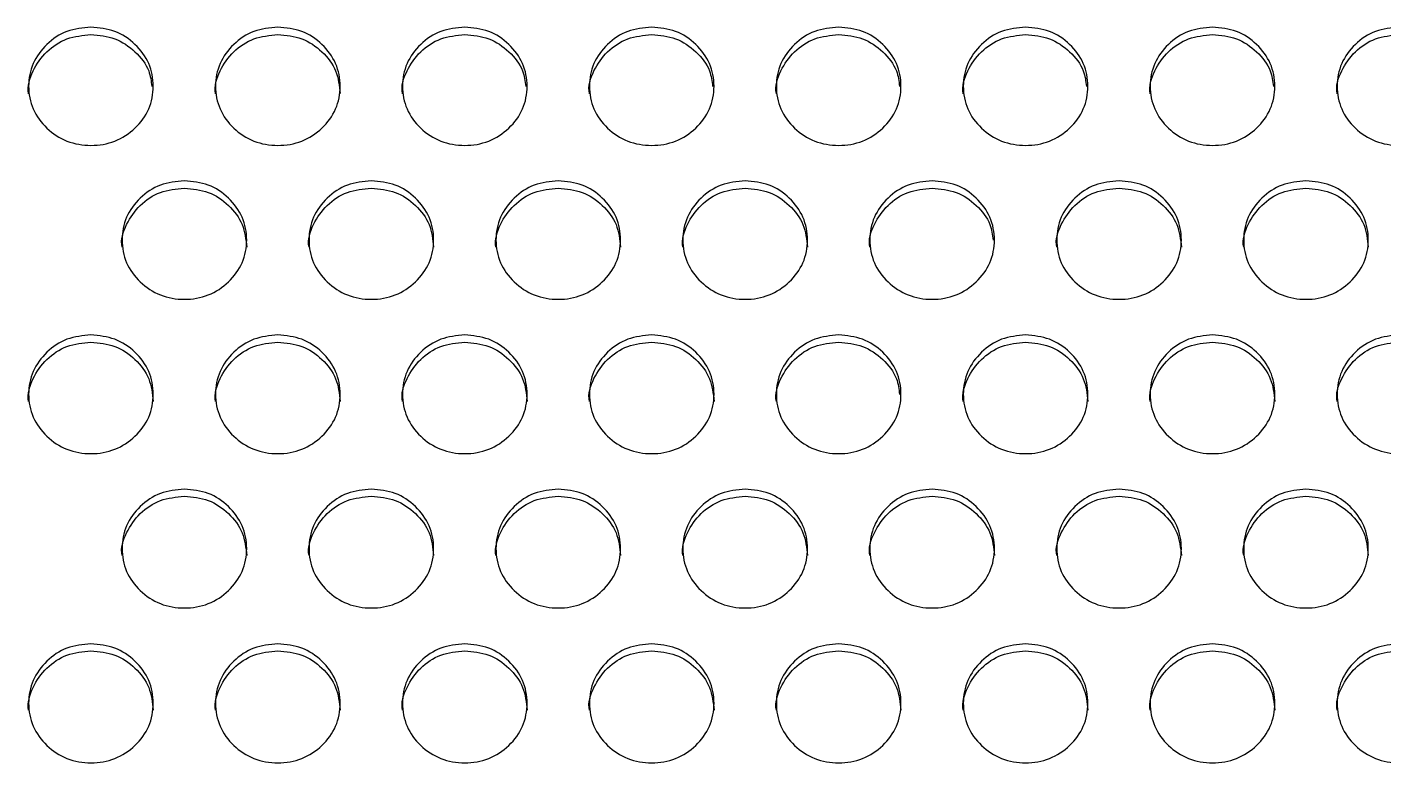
# Model space of a CAD drawing. Header units: millimetres. Extents: x 0.6 to 29.2, y 0.5 to 20.5.
# Drawn here: x 15.987 to 16.568, y 11.473 to 11.788 of the extents above; entities that cross this region are included whole.
import ezdxf

# ---------------------------------------------------------------- set-up
doc = ezdxf.new("R2010")
doc.units = ezdxf.units.MM

msp = doc.modelspace()

# ---------------------------------------------------------------- linework, layer by layer
for points, knots in [([(16.01468, 11.78833), (16.01819, 11.78799), (16.02521, 11.78732), (16.03397, 11.7813), (16.04011, 11.77304), (16.04197, 11.76303), (16.04011, 11.75304), (16.03398, 11.74472), (16.02522, 11.73889), (16.01468, 11.73713), (16.00415, 11.7389), (15.99538, 11.74472), (15.98926, 11.75304), (15.9874, 11.76303), (15.98926, 11.77303), (15.99539, 11.78129), (16.00415, 11.7873), (16.01117, 11.78799), (16.01468, 11.78833)], [0, 0, 0, 0, 0.062437, 0.124973, 0.18753, 0.249981, 0.312541, 0.374985, 0.437549, 0.499993, 0.562545, 0.624998, 0.687554, 0.750005, 0.812563, 0.87501, 0.937472, 1, 1, 1, 1]), ([(16.09468, 11.78833), (16.09819, 11.78799), (16.10521, 11.78732), (16.11397, 11.7813), (16.12011, 11.77304), (16.12197, 11.76303), (16.12011, 11.75304), (16.11398, 11.74472), (16.10522, 11.73889), (16.09468, 11.73713), (16.08415, 11.7389), (16.07538, 11.74472), (16.06926, 11.75304), (16.0674, 11.76303), (16.06926, 11.77303), (16.07538, 11.78129), (16.08415, 11.7873), (16.09117, 11.78799), (16.09468, 11.78833)], [0, 0, 0, 0, 0.062436, 0.124972, 0.187529, 0.24998, 0.31254, 0.374984, 0.437548, 0.499992, 0.562544, 0.624997, 0.687553, 0.750004, 0.812563, 0.875009, 0.937472, 1, 1, 1, 1]), ([(16.17468, 11.78833), (16.17819, 11.78799), (16.18521, 11.78732), (16.19397, 11.7813), (16.20011, 11.77304), (16.20197, 11.76303), (16.20011, 11.75304), (16.19398, 11.74472), (16.18522, 11.73889), (16.17468, 11.73713), (16.16415, 11.7389), (16.15538, 11.74472), (16.14926, 11.75304), (16.1474, 11.76303), (16.14926, 11.77303), (16.15538, 11.78129), (16.16415, 11.7873), (16.17117, 11.78799), (16.17468, 11.78833)], [0, 0, 0, 0, 0.062437, 0.124972, 0.18753, 0.24998, 0.312541, 0.374984, 0.437548, 0.499993, 0.562545, 0.624997, 0.687553, 0.750005, 0.812563, 0.875009, 0.937472, 1, 1, 1, 1]), ([(16.25468, 11.78833), (16.25819, 11.78799), (16.26521, 11.78732), (16.27397, 11.7813), (16.28011, 11.77304), (16.28197, 11.76303), (16.28011, 11.75304), (16.27398, 11.74472), (16.26522, 11.73889), (16.25468, 11.73713), (16.24415, 11.7389), (16.23538, 11.74472), (16.22926, 11.75304), (16.2274, 11.76303), (16.22926, 11.77303), (16.23539, 11.78129), (16.24415, 11.7873), (16.25117, 11.78799), (16.25468, 11.78833)], [0, 0, 0, 0, 0.062437, 0.124973, 0.18753, 0.24998, 0.312541, 0.374984, 0.437549, 0.499993, 0.562545, 0.624998, 0.687553, 0.750005, 0.812563, 0.87501, 0.937472, 1, 1, 1, 1]), ([(16.33468, 11.78833), (16.33819, 11.78799), (16.34521, 11.78732), (16.35397, 11.7813), (16.36011, 11.77304), (16.36197, 11.76303), (16.36011, 11.75304), (16.35398, 11.74472), (16.34522, 11.73889), (16.33468, 11.73713), (16.32415, 11.7389), (16.31538, 11.74472), (16.30926, 11.75304), (16.3074, 11.76303), (16.30926, 11.77303), (16.31539, 11.78129), (16.32415, 11.7873), (16.33117, 11.78799), (16.33468, 11.78833)], [0, 0, 0, 0, 0.062437, 0.124973, 0.18753, 0.249981, 0.312541, 0.374985, 0.437549, 0.499993, 0.562545, 0.624998, 0.687554, 0.750005, 0.812563, 0.87501, 0.937472, 1, 1, 1, 1]), ([(16.41468, 11.78833), (16.41819, 11.78799), (16.42521, 11.78732), (16.43397, 11.7813), (16.44011, 11.77304), (16.44197, 11.76303), (16.44011, 11.75304), (16.43398, 11.74472), (16.42522, 11.73889), (16.41468, 11.73713), (16.40415, 11.7389), (16.39538, 11.74472), (16.38926, 11.75304), (16.3874, 11.76303), (16.38926, 11.77303), (16.39538, 11.78129), (16.40415, 11.7873), (16.41117, 11.78799), (16.41468, 11.78833)], [0, 0, 0, 0, 0.0624366, 0.1249725, 0.1875296, 0.2499802, 0.3125405, 0.3749846, 0.4375486, 0.4999928, 0.5625444, 0.6249974, 0.6875531, 0.7500048, 0.8125629, 0.8750097, 0.9374719, 1, 1, 1, 1]), ([(16.49468, 11.78833), (16.49819, 11.78799), (16.50521, 11.78732), (16.51397, 11.7813), (16.52011, 11.77304), (16.52197, 11.76303), (16.52011, 11.75304), (16.51398, 11.74472), (16.50522, 11.73889), (16.49468, 11.73713), (16.48415, 11.7389), (16.47538, 11.74472), (16.46926, 11.75304), (16.4674, 11.76303), (16.46926, 11.77303), (16.47538, 11.78129), (16.48415, 11.7873), (16.49117, 11.78799), (16.49468, 11.78833)], [0, 0, 0, 0, 0.062437, 0.124973, 0.18753, 0.24998, 0.312541, 0.374984, 0.437549, 0.499992, 0.562545, 0.624998, 0.687553, 0.750005, 0.812563, 0.87501, 0.937472, 1, 1, 1, 1]), ([(16.57468, 11.78833), (16.57819, 11.78799), (16.58521, 11.78732), (16.59397, 11.7813), (16.60011, 11.77304), (16.60197, 11.76303), (16.60011, 11.75304), (16.59398, 11.74472), (16.58522, 11.73889), (16.57468, 11.73713), (16.56415, 11.7389), (16.55538, 11.74472), (16.54926, 11.75304), (16.5474, 11.76303), (16.54926, 11.77303), (16.55539, 11.78129), (16.56415, 11.7873), (16.57117, 11.78799), (16.57468, 11.78833)], [0, 0, 0, 0, 0.062437, 0.124972, 0.18753, 0.24998, 0.31254, 0.374984, 0.437548, 0.499993, 0.562545, 0.624997, 0.687553, 0.750005, 0.812563, 0.87501, 0.937471, 1, 1, 1, 1]), ([(15.98802, 11.75985), (15.98802, 11.75985), (15.98738, 11.7631), (15.98955, 11.76991), (15.99531, 11.77811), (16.00417, 11.78412), (16.01118, 11.7848), (16.01468, 11.78515)], [0, 0, 0, 0, 0.0004444, 0.2504858, 0.5001315, 0.7499071, 1, 1, 1, 1]), ([(16.01468, 11.78515), (16.0182, 11.78481), (16.02524, 11.78414), (16.03388, 11.7781), (16.03976, 11.77078), (16.04046, 11.76519), (16.04074, 11.76292)], [0, 0, 0, 0, 0.271146, 0.542663, 0.814201, 1, 1, 1, 1]), ([(16.06802, 11.75985), (16.06802, 11.75985), (16.06735, 11.76309), (16.06957, 11.76991), (16.0753, 11.77811), (16.08417, 11.78412), (16.09118, 11.7848), (16.09468, 11.78515)], [0, 0, 0, 0, 0.0004453, 0.2504868, 0.5001291, 0.7499079, 1, 1, 1, 1]), ([(16.09468, 11.78515), (16.09819, 11.78481), (16.10522, 11.78414), (16.11393, 11.77812), (16.12027, 11.76987), (16.12099, 11.76321), (16.12135, 11.75989)], [0, 0, 0, 0, 0.249956, 0.500259, 0.750582, 1, 1, 1, 1]), ([(16.14802, 11.75985), (16.14802, 11.75985), (16.14735, 11.76309), (16.14957, 11.76991), (16.1553, 11.77811), (16.16417, 11.78412), (16.17118, 11.7848), (16.17468, 11.78515)], [0, 0, 0, 0, 0.0004453, 0.2504868, 0.5001291, 0.7499079, 1, 1, 1, 1]), ([(16.17468, 11.78515), (16.1782, 11.78481), (16.18524, 11.78414), (16.19388, 11.7781), (16.19976, 11.77078), (16.20046, 11.76519), (16.20074, 11.76292)], [0, 0, 0, 0, 0.271146, 0.542659, 0.814201, 1, 1, 1, 1]), ([(16.22802, 11.75985), (16.22802, 11.75985), (16.22735, 11.76309), (16.22957, 11.76991), (16.2353, 11.77811), (16.24417, 11.78412), (16.25118, 11.7848), (16.25468, 11.78515)], [0, 0, 0, 0, 0.000445, 0.250487, 0.500132, 0.749908, 1, 1, 1, 1]), ([(16.25468, 11.78515), (16.2582, 11.78481), (16.26524, 11.78414), (16.27388, 11.7781), (16.27976, 11.77078), (16.28046, 11.76519), (16.28074, 11.76292)], [0, 0, 0, 0, 0.271146, 0.542663, 0.8142, 1, 1, 1, 1]), ([(16.30802, 11.75985), (16.30802, 11.75985), (16.30736, 11.7631), (16.30956, 11.76991), (16.31531, 11.77811), (16.32417, 11.78412), (16.33118, 11.7848), (16.33468, 11.78515)], [0, 0, 0, 0, 0.000445, 0.250486, 0.500132, 0.749907, 1, 1, 1, 1]), ([(16.33468, 11.78515), (16.3382, 11.78481), (16.34524, 11.78414), (16.35388, 11.7781), (16.35976, 11.77078), (16.36046, 11.76519), (16.36074, 11.76292)], [0, 0, 0, 0, 0.2711458, 0.542661, 0.8142007, 1, 1, 1, 1]), ([(16.38802, 11.75985), (16.38802, 11.75985), (16.38735, 11.76309), (16.38957, 11.76991), (16.3953, 11.77811), (16.40417, 11.78412), (16.41118, 11.7848), (16.41468, 11.78515)], [0, 0, 0, 0, 0.0004453, 0.250487, 0.5001308, 0.7499077, 1, 1, 1, 1]), ([(16.41468, 11.78515), (16.4182, 11.78481), (16.42524, 11.78414), (16.43388, 11.7781), (16.43976, 11.77078), (16.44046, 11.76519), (16.44074, 11.76292)], [0, 0, 0, 0, 0.271144, 0.542661, 0.8142, 1, 1, 1, 1]), ([(16.46802, 11.75985), (16.46802, 11.75985), (16.46736, 11.7631), (16.46956, 11.76991), (16.47531, 11.77811), (16.48417, 11.78412), (16.49118, 11.7848), (16.49468, 11.78515)], [0, 0, 0, 0, 0.000445, 0.250486, 0.50013, 0.749908, 1, 1, 1, 1]), ([(16.49468, 11.78515), (16.4982, 11.78481), (16.50524, 11.78414), (16.51388, 11.7781), (16.51976, 11.77078), (16.52046, 11.76519), (16.52074, 11.76292)], [0, 0, 0, 0, 0.271146, 0.542662, 0.8142, 1, 1, 1, 1]), ([(16.54802, 11.75985), (16.54802, 11.75985), (16.54736, 11.7631), (16.54956, 11.76991), (16.55531, 11.77811), (16.56417, 11.78412), (16.57118, 11.7848), (16.57468, 11.78515)], [0, 0, 0, 0, 0.000445, 0.250487, 0.50013, 0.749905, 1, 1, 1, 1]), ([(16.02802, 11.69409), (16.02802, 11.6941), (16.02735, 11.69734), (16.02957, 11.70417), (16.0353, 11.71238), (16.04417, 11.71841), (16.05118, 11.71909), (16.05468, 11.71943)], [0, 0, 0, 0, 0.000445, 0.250486, 0.500133, 0.749907, 1, 1, 1, 1]), ([(16.05468, 11.72257), (16.05819, 11.72223), (16.06521, 11.72155), (16.07397, 11.71552), (16.08011, 11.70725), (16.08197, 11.69722), (16.08011, 11.68722), (16.07398, 11.67888), (16.06522, 11.67305), (16.05468, 11.67127), (16.04415, 11.67305), (16.03538, 11.67888), (16.02926, 11.68721), (16.0274, 11.69722), (16.02926, 11.70724), (16.03539, 11.71552), (16.04415, 11.72153), (16.05117, 11.72222), (16.05468, 11.72257)], [0, 0, 0, 0, 0.062437, 0.124973, 0.187531, 0.24998, 0.31254, 0.374985, 0.437549, 0.499993, 0.562544, 0.624997, 0.687552, 0.750004, 0.812563, 0.87501, 0.937472, 1, 1, 1, 1]), ([(16.05468, 11.71943), (16.05819, 11.7191), (16.06522, 11.71842), (16.07393, 11.71239), (16.08027, 11.70413), (16.08099, 11.69746), (16.08135, 11.69413)], [0, 0, 0, 0, 0.2499602, 0.5002616, 0.7505813, 1, 1, 1, 1]), ([(16.10802, 11.69409), (16.10802, 11.6941), (16.10738, 11.69734), (16.10955, 11.70417), (16.11531, 11.71238), (16.12417, 11.7184), (16.13118, 11.71909), (16.13468, 11.71943)], [0, 0, 0, 0, 0.000444, 0.250485, 0.500132, 0.749906, 1, 1, 1, 1]), ([(16.13468, 11.72257), (16.13819, 11.72223), (16.14521, 11.72155), (16.15397, 11.71552), (16.16011, 11.70725), (16.16197, 11.69722), (16.16011, 11.68722), (16.15398, 11.67888), (16.14522, 11.67305), (16.13468, 11.67127), (16.12415, 11.67305), (16.11538, 11.67888), (16.10926, 11.68721), (16.1074, 11.69722), (16.10926, 11.70724), (16.11539, 11.71552), (16.12415, 11.72153), (16.13117, 11.72222), (16.13468, 11.72257)], [0, 0, 0, 0, 0.062437, 0.124973, 0.187531, 0.24998, 0.31254, 0.374985, 0.437549, 0.499992, 0.562544, 0.624997, 0.687553, 0.750004, 0.812563, 0.87501, 0.937472, 1, 1, 1, 1]), ([(16.13468, 11.71943), (16.13819, 11.7191), (16.14522, 11.71842), (16.15393, 11.71239), (16.16027, 11.70413), (16.16099, 11.69746), (16.16135, 11.69413)], [0, 0, 0, 0, 0.2499602, 0.5002616, 0.7505813, 1, 1, 1, 1]), ([(16.18802, 11.69409), (16.18802, 11.6941), (16.18738, 11.69734), (16.18955, 11.70417), (16.19531, 11.71238), (16.20417, 11.7184), (16.21118, 11.71909), (16.21468, 11.71943)], [0, 0, 0, 0, 0.000444, 0.250485, 0.500132, 0.749906, 1, 1, 1, 1]), ([(16.21468, 11.72257), (16.21819, 11.72223), (16.22521, 11.72155), (16.23397, 11.71552), (16.24011, 11.70725), (16.24197, 11.69722), (16.24011, 11.68722), (16.23398, 11.67888), (16.22522, 11.67305), (16.21468, 11.67127), (16.20415, 11.67305), (16.19538, 11.67888), (16.18926, 11.68721), (16.1874, 11.69722), (16.18926, 11.70724), (16.19538, 11.71552), (16.20415, 11.72153), (16.21117, 11.72222), (16.21468, 11.72257)], [0, 0, 0, 0, 0.062437, 0.124973, 0.187531, 0.24998, 0.31254, 0.374985, 0.437548, 0.499992, 0.562545, 0.624998, 0.687553, 0.750005, 0.812563, 0.87501, 0.937472, 1, 1, 1, 1]), ([(16.21468, 11.71943), (16.21819, 11.7191), (16.22522, 11.71842), (16.23393, 11.71239), (16.24027, 11.70413), (16.24099, 11.69746), (16.24135, 11.69413)], [0, 0, 0, 0, 0.2499602, 0.5002616, 0.7505813, 1, 1, 1, 1]), ([(16.26802, 11.69409), (16.26802, 11.6941), (16.26738, 11.69734), (16.26955, 11.70417), (16.27531, 11.71238), (16.28417, 11.7184), (16.29118, 11.71909), (16.29468, 11.71943)], [0, 0, 0, 0, 0.000444, 0.250486, 0.50013, 0.749906, 1, 1, 1, 1]), ([(16.29468, 11.72257), (16.29819, 11.72223), (16.30521, 11.72155), (16.31397, 11.71552), (16.32011, 11.70725), (16.32197, 11.69722), (16.32011, 11.68722), (16.31398, 11.67888), (16.30522, 11.67305), (16.29468, 11.67127), (16.28415, 11.67305), (16.27538, 11.67888), (16.26926, 11.68721), (16.2674, 11.69722), (16.26926, 11.70724), (16.27538, 11.71552), (16.28415, 11.72153), (16.29117, 11.72222), (16.29468, 11.72257)], [0, 0, 0, 0, 0.062437, 0.124972, 0.187531, 0.24998, 0.31254, 0.374985, 0.437549, 0.499992, 0.562545, 0.624997, 0.687553, 0.750004, 0.812563, 0.87501, 0.937472, 1, 1, 1, 1]), ([(16.29468, 11.71943), (16.29819, 11.7191), (16.30522, 11.71842), (16.31393, 11.71239), (16.32027, 11.70413), (16.32099, 11.69746), (16.32135, 11.69413)], [0, 0, 0, 0, 0.24996, 0.50026, 0.750581, 1, 1, 1, 1]), ([(16.34802, 11.69409), (16.34802, 11.6941), (16.34736, 11.69734), (16.34956, 11.70417), (16.35531, 11.71238), (16.36417, 11.7184), (16.37118, 11.71909), (16.37468, 11.71943)], [0, 0, 0, 0, 0.000445, 0.250486, 0.500131, 0.749907, 1, 1, 1, 1]), ([(16.37468, 11.72257), (16.37819, 11.72223), (16.38521, 11.72155), (16.39397, 11.71552), (16.40011, 11.70725), (16.40197, 11.69722), (16.40011, 11.68722), (16.39398, 11.67888), (16.38522, 11.67305), (16.37468, 11.67127), (16.36415, 11.67305), (16.35538, 11.67888), (16.34926, 11.68721), (16.3474, 11.69722), (16.34926, 11.70724), (16.35538, 11.71552), (16.36415, 11.72153), (16.37117, 11.72222), (16.37468, 11.72257)], [0, 0, 0, 0, 0.0624368, 0.1249723, 0.1875302, 0.2499796, 0.3125395, 0.3749848, 0.4375482, 0.4999924, 0.5625445, 0.6249965, 0.6875522, 0.7500041, 0.812563, 0.8750098, 0.9374718, 1, 1, 1, 1]), ([(16.37468, 11.71943), (16.3782, 11.7191), (16.38524, 11.71843), (16.39388, 11.71238), (16.39977, 11.70503), (16.40046, 11.69941), (16.40075, 11.69712)], [0, 0, 0, 0, 0.270749, 0.541871, 0.813012, 1, 1, 1, 1]), ([(16.42802, 11.69409), (16.42802, 11.6941), (16.42736, 11.69734), (16.42956, 11.70417), (16.43531, 11.71238), (16.44417, 11.7184), (16.45118, 11.71909), (16.45468, 11.71943)], [0, 0, 0, 0, 0.000445, 0.250485, 0.500131, 0.749907, 1, 1, 1, 1]), ([(16.45468, 11.72257), (16.45819, 11.72223), (16.46521, 11.72155), (16.47397, 11.71552), (16.48011, 11.70725), (16.48197, 11.69722), (16.48011, 11.68722), (16.47398, 11.67888), (16.46522, 11.67305), (16.45468, 11.67127), (16.44415, 11.67305), (16.43538, 11.67888), (16.42926, 11.68721), (16.4274, 11.69722), (16.42926, 11.70724), (16.43538, 11.71552), (16.44415, 11.72153), (16.45117, 11.72222), (16.45468, 11.72257)], [0, 0, 0, 0, 0.062437, 0.124972, 0.18753, 0.24998, 0.31254, 0.374985, 0.437548, 0.499992, 0.562544, 0.624997, 0.687552, 0.750004, 0.812563, 0.87501, 0.937472, 1, 1, 1, 1]), ([(16.45468, 11.71943), (16.45819, 11.7191), (16.46522, 11.71842), (16.47393, 11.71239), (16.48027, 11.70413), (16.48099, 11.69746), (16.48135, 11.69413)], [0, 0, 0, 0, 0.249958, 0.50026, 0.750581, 1, 1, 1, 1]), ([(16.50802, 11.69409), (16.50802, 11.6941), (16.50736, 11.69734), (16.50956, 11.70417), (16.51531, 11.71238), (16.52417, 11.7184), (16.53118, 11.71909), (16.53468, 11.71943)], [0, 0, 0, 0, 0.000445, 0.250485, 0.500132, 0.749906, 1, 1, 1, 1]), ([(16.53468, 11.72257), (16.53819, 11.72223), (16.54521, 11.72155), (16.55397, 11.71552), (16.56011, 11.70725), (16.56197, 11.69722), (16.56011, 11.68722), (16.55398, 11.67888), (16.54522, 11.67305), (16.53468, 11.67127), (16.52415, 11.67305), (16.51538, 11.67888), (16.50926, 11.68721), (16.5074, 11.69722), (16.50926, 11.70724), (16.51539, 11.71552), (16.52415, 11.72153), (16.53117, 11.72222), (16.53468, 11.72257)], [0, 0, 0, 0, 0.062437, 0.124972, 0.187531, 0.24998, 0.31254, 0.374985, 0.437549, 0.499992, 0.562544, 0.624997, 0.687553, 0.750004, 0.812563, 0.87501, 0.937472, 1, 1, 1, 1]), ([(16.53468, 11.71943), (16.53819, 11.7191), (16.54522, 11.71842), (16.55393, 11.71239), (16.56027, 11.70413), (16.56099, 11.69746), (16.56135, 11.69413)], [0, 0, 0, 0, 0.24996, 0.50026, 0.750581, 1, 1, 1, 1]), ([(15.98802, 11.62812), (15.98802, 11.62813), (15.98739, 11.63139), (15.98955, 11.63821), (15.99531, 11.64644), (16.00417, 11.65248), (16.01118, 11.65316), (16.01468, 11.65351)], [0, 0, 0, 0, 0.0004474, 0.2504871, 0.5001335, 0.7499078, 1, 1, 1, 1]), ([(16.01468, 11.65659), (16.01819, 11.65625), (16.02521, 11.65558), (16.03397, 11.64953), (16.04011, 11.64125), (16.04197, 11.6312), (16.04011, 11.62118), (16.03398, 11.61283), (16.02522, 11.60699), (16.01468, 11.60521), (16.00415, 11.60699), (15.99538, 11.61283), (15.98926, 11.62118), (15.9874, 11.63121), (15.98926, 11.64124), (15.99539, 11.64953), (16.00415, 11.65556), (16.01117, 11.65625), (16.01468, 11.65659)], [0, 0, 0, 0, 0.062437, 0.124973, 0.187531, 0.249981, 0.31254, 0.374985, 0.437549, 0.499993, 0.562545, 0.624997, 0.687553, 0.750005, 0.812563, 0.87501, 0.937472, 1, 1, 1, 1]), ([(16.01468, 11.65351), (16.01819, 11.65317), (16.02522, 11.6525), (16.03393, 11.64646), (16.04027, 11.63818), (16.04099, 11.6315), (16.04135, 11.62816)], [0, 0, 0, 0, 0.2499601, 0.5002627, 0.750584, 1, 1, 1, 1]), ([(16.06802, 11.62812), (16.06802, 11.62813), (16.06735, 11.63138), (16.06957, 11.63822), (16.0753, 11.64644), (16.08417, 11.65248), (16.09118, 11.65316), (16.09468, 11.65351)], [0, 0, 0, 0, 0.0004483, 0.2504881, 0.5001311, 0.7499086, 1, 1, 1, 1]), ([(16.09468, 11.65659), (16.09819, 11.65625), (16.10521, 11.65558), (16.11397, 11.64953), (16.12011, 11.64125), (16.12197, 11.6312), (16.12011, 11.62118), (16.11398, 11.61283), (16.10522, 11.60699), (16.09468, 11.60521), (16.08415, 11.60699), (16.07538, 11.61283), (16.06926, 11.62118), (16.0674, 11.63121), (16.06926, 11.64124), (16.07538, 11.64953), (16.08415, 11.65556), (16.09117, 11.65625), (16.09468, 11.65659)], [0, 0, 0, 0, 0.062436, 0.1249719, 0.1875298, 0.2499805, 0.3125394, 0.3749843, 0.4375477, 0.4999918, 0.5625438, 0.6249964, 0.6875518, 0.7500039, 0.8125628, 0.8750092, 0.9374719, 1, 1, 1, 1]), ([(16.09468, 11.65351), (16.09819, 11.65317), (16.10522, 11.6525), (16.11393, 11.64646), (16.12027, 11.63818), (16.12099, 11.6315), (16.12135, 11.62816)], [0, 0, 0, 0, 0.249957, 0.50026, 0.750583, 1, 1, 1, 1]), ([(16.14802, 11.62812), (16.14802, 11.62813), (16.14735, 11.63138), (16.14957, 11.63822), (16.1553, 11.64644), (16.16417, 11.65248), (16.17118, 11.65316), (16.17468, 11.65351)], [0, 0, 0, 0, 0.0004483, 0.2504881, 0.5001311, 0.7499086, 1, 1, 1, 1]), ([(16.17468, 11.65659), (16.17819, 11.65625), (16.18521, 11.65558), (16.19397, 11.64953), (16.20011, 11.64125), (16.20197, 11.6312), (16.20011, 11.62118), (16.19398, 11.61283), (16.18522, 11.60699), (16.17468, 11.60521), (16.16415, 11.60699), (16.15538, 11.61283), (16.14926, 11.62118), (16.1474, 11.63121), (16.14926, 11.64124), (16.15538, 11.64953), (16.16415, 11.65556), (16.17117, 11.65625), (16.17468, 11.65659)], [0, 0, 0, 0, 0.0624371, 0.124972, 0.1875304, 0.2499808, 0.3125397, 0.3749839, 0.4375482, 0.4999923, 0.5625442, 0.6249967, 0.6875521, 0.7500041, 0.8125629, 0.8750093, 0.937472, 1, 1, 1, 1]), ([(16.17468, 11.65351), (16.17819, 11.65317), (16.18522, 11.6525), (16.19393, 11.64646), (16.20027, 11.63818), (16.20099, 11.6315), (16.20135, 11.62816)], [0, 0, 0, 0, 0.249961, 0.50026, 0.750584, 1, 1, 1, 1]), ([(16.22802, 11.62812), (16.22802, 11.62813), (16.22735, 11.63138), (16.22957, 11.63822), (16.2353, 11.64644), (16.24417, 11.65248), (16.25118, 11.65316), (16.25468, 11.65351)], [0, 0, 0, 0, 0.000448, 0.250488, 0.500134, 0.749908, 1, 1, 1, 1]), ([(16.25468, 11.65659), (16.25819, 11.65625), (16.26521, 11.65558), (16.27397, 11.64953), (16.28011, 11.64125), (16.28197, 11.6312), (16.28011, 11.62118), (16.27398, 11.61283), (16.26522, 11.60699), (16.25468, 11.60521), (16.24415, 11.60699), (16.23538, 11.61283), (16.22926, 11.62118), (16.2274, 11.63121), (16.22926, 11.64124), (16.23539, 11.64953), (16.24415, 11.65556), (16.25117, 11.65625), (16.25468, 11.65659)], [0, 0, 0, 0, 0.062437, 0.124973, 0.18753, 0.249981, 0.31254, 0.374984, 0.437549, 0.499993, 0.562545, 0.624997, 0.687552, 0.750004, 0.812563, 0.87501, 0.937472, 1, 1, 1, 1]), ([(16.25468, 11.65351), (16.25819, 11.65317), (16.26522, 11.6525), (16.27393, 11.64646), (16.28027, 11.63818), (16.28099, 11.6315), (16.28135, 11.62816)], [0, 0, 0, 0, 0.24996, 0.500263, 0.750584, 1, 1, 1, 1]), ([(16.30802, 11.62812), (16.30802, 11.62813), (16.30737, 11.63139), (16.30956, 11.63821), (16.31531, 11.64644), (16.32417, 11.65248), (16.33118, 11.65316), (16.33468, 11.65351)], [0, 0, 0, 0, 0.000448, 0.250488, 0.500134, 0.749908, 1, 1, 1, 1]), ([(16.33468, 11.65659), (16.33819, 11.65625), (16.34521, 11.65558), (16.35397, 11.64953), (16.36011, 11.64125), (16.36197, 11.6312), (16.36011, 11.62118), (16.35398, 11.61283), (16.34522, 11.60699), (16.33468, 11.60521), (16.32415, 11.60699), (16.31538, 11.61283), (16.30926, 11.62118), (16.3074, 11.63121), (16.30926, 11.64124), (16.31539, 11.64953), (16.32415, 11.65556), (16.33117, 11.65625), (16.33468, 11.65659)], [0, 0, 0, 0, 0.062437, 0.124972, 0.187531, 0.249981, 0.31254, 0.374985, 0.437549, 0.499993, 0.562545, 0.624997, 0.687553, 0.750005, 0.812563, 0.87501, 0.937472, 1, 1, 1, 1]), ([(16.33468, 11.65351), (16.3382, 11.65317), (16.34523, 11.6525), (16.35388, 11.64644), (16.35978, 11.63906), (16.36047, 11.63342), (16.36076, 11.6311)], [0, 0, 0, 0, 0.270358, 0.541084, 0.811835, 1, 1, 1, 1]), ([(16.38802, 11.62812), (16.38802, 11.62813), (16.38735, 11.63138), (16.38957, 11.63822), (16.3953, 11.64644), (16.40417, 11.65248), (16.41118, 11.65316), (16.41468, 11.65351)], [0, 0, 0, 0, 0.000448, 0.250488, 0.500133, 0.749908, 1, 1, 1, 1]), ([(16.41468, 11.65659), (16.41819, 11.65625), (16.42521, 11.65558), (16.43397, 11.64953), (16.44011, 11.64125), (16.44197, 11.6312), (16.44011, 11.62118), (16.43398, 11.61283), (16.42522, 11.60699), (16.41468, 11.60521), (16.40415, 11.60699), (16.39538, 11.61283), (16.38926, 11.62118), (16.3874, 11.63121), (16.38926, 11.64124), (16.39538, 11.64953), (16.40415, 11.65556), (16.41117, 11.65625), (16.41468, 11.65659)], [0, 0, 0, 0, 0.062437, 0.124972, 0.18753, 0.249981, 0.31254, 0.374984, 0.437548, 0.499992, 0.562544, 0.624997, 0.687552, 0.750004, 0.812563, 0.87501, 0.937472, 1, 1, 1, 1]), ([(16.41468, 11.65351), (16.41819, 11.65317), (16.42522, 11.6525), (16.43393, 11.64646), (16.44027, 11.63818), (16.44099, 11.6315), (16.44135, 11.62816)], [0, 0, 0, 0, 0.249958, 0.500262, 0.750583, 1, 1, 1, 1]), ([(16.46802, 11.62812), (16.46802, 11.62813), (16.46737, 11.63139), (16.46956, 11.63821), (16.47531, 11.64644), (16.48417, 11.65248), (16.49118, 11.65316), (16.49468, 11.65351)], [0, 0, 0, 0, 0.000448, 0.250488, 0.500132, 0.749908, 1, 1, 1, 1]), ([(16.49468, 11.65659), (16.49819, 11.65625), (16.50521, 11.65558), (16.51397, 11.64953), (16.52011, 11.64125), (16.52197, 11.6312), (16.52011, 11.62118), (16.51398, 11.61283), (16.50522, 11.60699), (16.49468, 11.60521), (16.48415, 11.60699), (16.47538, 11.61283), (16.46926, 11.62118), (16.4674, 11.63121), (16.46926, 11.64124), (16.47538, 11.64953), (16.48415, 11.65556), (16.49117, 11.65625), (16.49468, 11.65659)], [0, 0, 0, 0, 0.062437, 0.124973, 0.18753, 0.249981, 0.31254, 0.374984, 0.437549, 0.499992, 0.562544, 0.624997, 0.687552, 0.750004, 0.812563, 0.87501, 0.937472, 1, 1, 1, 1]), ([(16.49468, 11.65351), (16.49819, 11.65317), (16.50522, 11.6525), (16.51393, 11.64646), (16.52027, 11.63818), (16.52099, 11.6315), (16.52135, 11.62816)], [0, 0, 0, 0, 0.2499606, 0.5002617, 0.7505836, 1, 1, 1, 1]), ([(16.54802, 11.62812), (16.54802, 11.62813), (16.54737, 11.63139), (16.54956, 11.63821), (16.55531, 11.64644), (16.56417, 11.65248), (16.57118, 11.65316), (16.57468, 11.65351)], [0, 0, 0, 0, 0.0004479, 0.2504879, 0.5001324, 0.7499061, 1, 1, 1, 1]), ([(16.57468, 11.65659), (16.57819, 11.65625), (16.58521, 11.65558), (16.59397, 11.64953), (16.60011, 11.64125), (16.60197, 11.6312), (16.60011, 11.62118), (16.59398, 11.61283), (16.58522, 11.60699), (16.57468, 11.60521), (16.56415, 11.60699), (16.55538, 11.61283), (16.54926, 11.62118), (16.5474, 11.63121), (16.54926, 11.64124), (16.55539, 11.64953), (16.56415, 11.65556), (16.57117, 11.65625), (16.57468, 11.65659)], [0, 0, 0, 0, 0.062437, 0.124972, 0.18753, 0.249981, 0.31254, 0.374984, 0.437548, 0.499992, 0.562544, 0.624997, 0.687552, 0.750004, 0.812563, 0.87501, 0.937471, 1, 1, 1, 1]), ([(16.05468, 11.5906), (16.05819, 11.59027), (16.06521, 11.58959), (16.07397, 11.58353), (16.08011, 11.57523), (16.08197, 11.56517), (16.08011, 11.55514), (16.07398, 11.54677), (16.06522, 11.54092), (16.05468, 11.53914), (16.04415, 11.54092), (16.03538, 11.54677), (16.02926, 11.55513), (16.0274, 11.56518), (16.02926, 11.57523), (16.03539, 11.58353), (16.04415, 11.58957), (16.05117, 11.59026), (16.05468, 11.5906)], [0, 0, 0, 0, 0.062437, 0.124973, 0.187531, 0.249981, 0.31254, 0.374985, 0.437549, 0.499993, 0.562544, 0.624997, 0.687553, 0.750005, 0.812563, 0.87501, 0.937472, 1, 1, 1, 1]), ([(16.13468, 11.5906), (16.13819, 11.59027), (16.14521, 11.58959), (16.15397, 11.58353), (16.16011, 11.57523), (16.16197, 11.56517), (16.16011, 11.55514), (16.15398, 11.54677), (16.14522, 11.54092), (16.13468, 11.53914), (16.12415, 11.54092), (16.11538, 11.54677), (16.10926, 11.55513), (16.1074, 11.56518), (16.10926, 11.57523), (16.11539, 11.58353), (16.12415, 11.58957), (16.13117, 11.59026), (16.13468, 11.5906)], [0, 0, 0, 0, 0.062437, 0.124973, 0.187531, 0.249981, 0.312541, 0.374985, 0.437549, 0.499992, 0.562544, 0.624998, 0.687553, 0.750005, 0.812563, 0.87501, 0.937472, 1, 1, 1, 1]), ([(16.21468, 11.5906), (16.21819, 11.59027), (16.22521, 11.58959), (16.23397, 11.58353), (16.24011, 11.57523), (16.24197, 11.56517), (16.24011, 11.55514), (16.23398, 11.54677), (16.22522, 11.54092), (16.21468, 11.53914), (16.20415, 11.54092), (16.19538, 11.54677), (16.18926, 11.55513), (16.1874, 11.56518), (16.18926, 11.57523), (16.19538, 11.58353), (16.20415, 11.58957), (16.21117, 11.59026), (16.21468, 11.5906)], [0, 0, 0, 0, 0.062437, 0.124973, 0.187531, 0.249981, 0.312541, 0.374985, 0.437548, 0.499993, 0.562545, 0.624998, 0.687553, 0.750005, 0.812563, 0.87501, 0.937472, 1, 1, 1, 1]), ([(16.29468, 11.5906), (16.29819, 11.59027), (16.30521, 11.58959), (16.31397, 11.58353), (16.32011, 11.57523), (16.32197, 11.56517), (16.32011, 11.55514), (16.31398, 11.54677), (16.30522, 11.54092), (16.29468, 11.53914), (16.28415, 11.54092), (16.27538, 11.54677), (16.26926, 11.55513), (16.2674, 11.56518), (16.26926, 11.57523), (16.27538, 11.58353), (16.28415, 11.58957), (16.29117, 11.59026), (16.29468, 11.5906)], [0, 0, 0, 0, 0.0624373, 0.1249726, 0.1875309, 0.2499811, 0.3125406, 0.3749848, 0.4375489, 0.4999925, 0.5625446, 0.6249973, 0.6875531, 0.7500048, 0.8125629, 0.8750096, 0.9374719, 1, 1, 1, 1]), ([(16.37468, 11.5906), (16.37819, 11.59027), (16.38521, 11.58959), (16.39397, 11.58353), (16.40011, 11.57523), (16.40197, 11.56517), (16.40011, 11.55514), (16.39398, 11.54677), (16.38522, 11.54092), (16.37468, 11.53914), (16.36415, 11.54092), (16.35538, 11.54677), (16.34926, 11.55513), (16.3474, 11.56518), (16.34926, 11.57523), (16.35538, 11.58353), (16.36415, 11.58957), (16.37117, 11.59026), (16.37468, 11.5906)], [0, 0, 0, 0, 0.0624367, 0.1249725, 0.1875305, 0.2499807, 0.3125402, 0.3749847, 0.4375482, 0.4999925, 0.5625446, 0.6249968, 0.6875526, 0.7500044, 0.8125626, 0.8750095, 0.9374719, 1, 1, 1, 1]), ([(16.45468, 11.5906), (16.45819, 11.59027), (16.46521, 11.58959), (16.47397, 11.58353), (16.48011, 11.57523), (16.48197, 11.56517), (16.48011, 11.55514), (16.47398, 11.54677), (16.46522, 11.54092), (16.45468, 11.53914), (16.44415, 11.54092), (16.43538, 11.54677), (16.42926, 11.55513), (16.4274, 11.56518), (16.42926, 11.57523), (16.43538, 11.58353), (16.44415, 11.58957), (16.45117, 11.59026), (16.45468, 11.5906)], [0, 0, 0, 0, 0.062437, 0.124973, 0.187531, 0.249981, 0.31254, 0.374985, 0.437548, 0.499992, 0.562544, 0.624997, 0.687553, 0.750004, 0.812562, 0.875009, 0.937472, 1, 1, 1, 1]), ([(16.53468, 11.5906), (16.53819, 11.59027), (16.54521, 11.58959), (16.55397, 11.58353), (16.56011, 11.57523), (16.56197, 11.56517), (16.56011, 11.55514), (16.55398, 11.54677), (16.54522, 11.54092), (16.53468, 11.53914), (16.52415, 11.54092), (16.51538, 11.54677), (16.50926, 11.55513), (16.5074, 11.56518), (16.50926, 11.57523), (16.51539, 11.58353), (16.52415, 11.58957), (16.53117, 11.59026), (16.53468, 11.5906)], [0, 0, 0, 0, 0.0624372, 0.1249726, 0.1875309, 0.2499811, 0.3125406, 0.3749848, 0.4375488, 0.4999925, 0.5625446, 0.6249973, 0.687553, 0.7500048, 0.8125628, 0.8750101, 0.9374719, 1, 1, 1, 1]), ([(16.02802, 11.56214), (16.02802, 11.56215), (16.02735, 11.56541), (16.02957, 11.57225), (16.0353, 11.58049), (16.04417, 11.58654), (16.05118, 11.58723), (16.05468, 11.58757)], [0, 0, 0, 0, 0.000448, 0.25049, 0.500133, 0.749908, 1, 1, 1, 1]), ([(16.05468, 11.58757), (16.05819, 11.58723), (16.06522, 11.58656), (16.07393, 11.58051), (16.08027, 11.57222), (16.08099, 11.56552), (16.08135, 11.56218)], [0, 0, 0, 0, 0.2499605, 0.5002633, 0.7505812, 1, 1, 1, 1]), ([(16.10802, 11.56214), (16.10802, 11.56215), (16.10739, 11.56542), (16.10955, 11.57225), (16.11531, 11.58049), (16.12417, 11.58654), (16.13118, 11.58723), (16.13468, 11.58757)], [0, 0, 0, 0, 0.000447, 0.250489, 0.500132, 0.749908, 1, 1, 1, 1]), ([(16.13468, 11.58757), (16.13819, 11.58723), (16.14522, 11.58656), (16.15393, 11.58051), (16.16027, 11.57222), (16.16099, 11.56552), (16.16135, 11.56218)], [0, 0, 0, 0, 0.2499605, 0.5002633, 0.7505812, 1, 1, 1, 1]), ([(16.18802, 11.56214), (16.18802, 11.56215), (16.18739, 11.56542), (16.18955, 11.57225), (16.19531, 11.58049), (16.20417, 11.58654), (16.21118, 11.58723), (16.21468, 11.58757)], [0, 0, 0, 0, 0.000447, 0.250489, 0.500132, 0.749908, 1, 1, 1, 1]), ([(16.21468, 11.58757), (16.21819, 11.58723), (16.22522, 11.58656), (16.23393, 11.58051), (16.24027, 11.57222), (16.24099, 11.56552), (16.24135, 11.56218)], [0, 0, 0, 0, 0.2499605, 0.5002633, 0.7505812, 1, 1, 1, 1]), ([(16.26802, 11.56214), (16.26802, 11.56215), (16.26739, 11.56542), (16.26955, 11.57225), (16.27531, 11.58049), (16.28417, 11.58654), (16.29118, 11.58723), (16.29468, 11.58757)], [0, 0, 0, 0, 0.000447, 0.25049, 0.500131, 0.749908, 1, 1, 1, 1]), ([(16.29468, 11.58757), (16.29819, 11.58723), (16.30522, 11.58656), (16.31393, 11.58051), (16.32027, 11.57222), (16.32099, 11.56552), (16.32135, 11.56218)], [0, 0, 0, 0, 0.249961, 0.500262, 0.750581, 1, 1, 1, 1]), ([(16.34802, 11.56214), (16.34802, 11.56215), (16.34737, 11.56541), (16.34956, 11.57225), (16.35531, 11.58049), (16.36417, 11.58654), (16.37118, 11.58723), (16.37468, 11.58757)], [0, 0, 0, 0, 0.000447, 0.25049, 0.500131, 0.749908, 1, 1, 1, 1]), ([(16.37468, 11.58757), (16.37819, 11.58723), (16.38522, 11.58656), (16.39393, 11.58051), (16.40027, 11.57222), (16.40099, 11.56552), (16.40135, 11.56218)], [0, 0, 0, 0, 0.249959, 0.500262, 0.750581, 1, 1, 1, 1]), ([(16.42802, 11.56214), (16.42802, 11.56215), (16.42737, 11.56541), (16.42956, 11.57225), (16.43531, 11.58049), (16.44417, 11.58654), (16.45118, 11.58723), (16.45468, 11.58757)], [0, 0, 0, 0, 0.000447, 0.250489, 0.500131, 0.749908, 1, 1, 1, 1]), ([(16.45468, 11.58757), (16.45819, 11.58723), (16.46522, 11.58656), (16.47393, 11.58051), (16.48027, 11.57222), (16.48099, 11.56552), (16.48135, 11.56218)], [0, 0, 0, 0, 0.249959, 0.500262, 0.750581, 1, 1, 1, 1]), ([(16.50802, 11.56214), (16.50802, 11.56215), (16.50737, 11.56541), (16.50956, 11.57225), (16.51531, 11.58049), (16.52417, 11.58654), (16.53118, 11.58723), (16.53468, 11.58757)], [0, 0, 0, 0, 0.000447, 0.250489, 0.500133, 0.749908, 1, 1, 1, 1]), ([(16.53468, 11.58757), (16.53819, 11.58723), (16.54522, 11.58656), (16.55393, 11.58051), (16.56027, 11.57222), (16.56099, 11.56552), (16.56135, 11.56218)], [0, 0, 0, 0, 0.249961, 0.500262, 0.750581, 1, 1, 1, 1]), ([(15.98802, 11.49595), (15.98802, 11.49596), (15.98739, 11.49923), (15.98955, 11.50608), (15.99531, 11.51434), (16.00417, 11.52039), (16.01118, 11.52108), (16.01468, 11.52142)], [0, 0, 0, 0, 0.000447, 0.250487, 0.500132, 0.749907, 1, 1, 1, 1]), ([(16.01468, 11.52441), (16.01819, 11.52407), (16.02521, 11.52339), (16.03397, 11.51733), (16.04011, 11.50901), (16.04197, 11.49894), (16.04011, 11.48888), (16.03398, 11.4805), (16.02522, 11.47464), (16.01468, 11.47286), (16.00415, 11.47464), (15.99538, 11.48051), (15.98926, 11.48888), (15.9874, 11.49894), (15.98926, 11.50901), (15.99538, 11.51733), (16.00415, 11.52337), (16.01117, 11.52406), (16.01468, 11.52441)], [0, 0, 0, 0, 0.062437, 0.124973, 0.187531, 0.249981, 0.312541, 0.374986, 0.437549, 0.499993, 0.562545, 0.624997, 0.687553, 0.750004, 0.812563, 0.875011, 0.937472, 1, 1, 1, 1]), ([(16.01468, 11.52142), (16.01819, 11.52109), (16.02522, 11.52041), (16.03393, 11.51435), (16.04027, 11.50605), (16.04099, 11.49934), (16.04135, 11.496)], [0, 0, 0, 0, 0.24996, 0.500263, 0.750581, 1, 1, 1, 1]), ([(16.06802, 11.49595), (16.06802, 11.49596), (16.06735, 11.49922), (16.06957, 11.50608), (16.0753, 11.51434), (16.08417, 11.52039), (16.09118, 11.52108), (16.09468, 11.52142)], [0, 0, 0, 0, 0.000448, 0.250488, 0.50013, 0.749908, 1, 1, 1, 1]), ([(16.09468, 11.52441), (16.09819, 11.52407), (16.10521, 11.52339), (16.11397, 11.51733), (16.12011, 11.50901), (16.12197, 11.49894), (16.12011, 11.48888), (16.11398, 11.4805), (16.10522, 11.47464), (16.09468, 11.47286), (16.08415, 11.47464), (16.07538, 11.48051), (16.06926, 11.48888), (16.0674, 11.49894), (16.06926, 11.50901), (16.07538, 11.51733), (16.08415, 11.52337), (16.09117, 11.52406), (16.09468, 11.52441)], [0, 0, 0, 0, 0.062436, 0.124972, 0.18753, 0.24998, 0.31254, 0.374985, 0.437548, 0.499992, 0.562544, 0.624996, 0.687552, 0.750004, 0.812563, 0.87501, 0.937472, 1, 1, 1, 1]), ([(16.09468, 11.52142), (16.09819, 11.52109), (16.10522, 11.52041), (16.11393, 11.51435), (16.12027, 11.50605), (16.12099, 11.49934), (16.12135, 11.496)], [0, 0, 0, 0, 0.249957, 0.50026, 0.75058, 1, 1, 1, 1]), ([(16.14802, 11.49595), (16.14802, 11.49596), (16.14735, 11.49922), (16.14957, 11.50608), (16.1553, 11.51434), (16.16417, 11.52039), (16.17118, 11.52108), (16.17468, 11.52142)], [0, 0, 0, 0, 0.000448, 0.250488, 0.50013, 0.749908, 1, 1, 1, 1]), ([(16.17468, 11.52441), (16.17819, 11.52407), (16.18521, 11.52339), (16.19397, 11.51733), (16.20011, 11.50901), (16.20197, 11.49894), (16.20011, 11.48888), (16.19398, 11.4805), (16.18522, 11.47464), (16.17468, 11.47286), (16.16415, 11.47464), (16.15538, 11.48051), (16.14926, 11.48888), (16.1474, 11.49894), (16.14926, 11.50901), (16.15538, 11.51733), (16.16415, 11.52337), (16.17117, 11.52406), (16.17468, 11.52441)], [0, 0, 0, 0, 0.062437, 0.124972, 0.187531, 0.24998, 0.31254, 0.374984, 0.437548, 0.499992, 0.562545, 0.624997, 0.687552, 0.750004, 0.812563, 0.87501, 0.937472, 1, 1, 1, 1]), ([(16.17468, 11.52142), (16.17819, 11.52109), (16.18522, 11.52041), (16.19393, 11.51435), (16.20027, 11.50605), (16.20099, 11.49934), (16.20135, 11.496)], [0, 0, 0, 0, 0.2499607, 0.5002597, 0.7505816, 1, 1, 1, 1]), ([(16.22802, 11.49595), (16.22802, 11.49596), (16.22735, 11.49922), (16.22957, 11.50608), (16.2353, 11.51434), (16.24417, 11.52039), (16.25118, 11.52108), (16.25468, 11.52142)], [0, 0, 0, 0, 0.000448, 0.250488, 0.500133, 0.749908, 1, 1, 1, 1]), ([(16.25468, 11.52441), (16.25819, 11.52407), (16.26521, 11.52339), (16.27397, 11.51733), (16.28011, 11.50901), (16.28197, 11.49894), (16.28011, 11.48888), (16.27398, 11.4805), (16.26522, 11.47464), (16.25468, 11.47286), (16.24415, 11.47464), (16.23538, 11.48051), (16.22926, 11.48888), (16.2274, 11.49894), (16.22926, 11.50901), (16.23538, 11.51733), (16.24415, 11.52337), (16.25117, 11.52406), (16.25468, 11.52441)], [0, 0, 0, 0, 0.062437, 0.124973, 0.187531, 0.249981, 0.31254, 0.374985, 0.437549, 0.499993, 0.562545, 0.624997, 0.687552, 0.750004, 0.812563, 0.875011, 0.937472, 1, 1, 1, 1]), ([(16.25468, 11.52142), (16.25819, 11.52109), (16.26522, 11.52041), (16.27393, 11.51435), (16.28027, 11.50605), (16.28099, 11.49934), (16.28135, 11.496)], [0, 0, 0, 0, 0.249961, 0.500263, 0.750581, 1, 1, 1, 1]), ([(16.30802, 11.49595), (16.30802, 11.49596), (16.30737, 11.49922), (16.30956, 11.50608), (16.31531, 11.51434), (16.32417, 11.52039), (16.33118, 11.52108), (16.33468, 11.52142)], [0, 0, 0, 0, 0.000447, 0.250488, 0.500133, 0.749908, 1, 1, 1, 1]), ([(16.33468, 11.52441), (16.33819, 11.52407), (16.34521, 11.52339), (16.35397, 11.51733), (16.36011, 11.50901), (16.36197, 11.49894), (16.36011, 11.48888), (16.35398, 11.4805), (16.34522, 11.47464), (16.33468, 11.47286), (16.32415, 11.47464), (16.31538, 11.48051), (16.30926, 11.48888), (16.3074, 11.49894), (16.30926, 11.50901), (16.31538, 11.51733), (16.32415, 11.52337), (16.33117, 11.52406), (16.33468, 11.52441)], [0, 0, 0, 0, 0.062437, 0.124972, 0.187531, 0.249981, 0.31254, 0.374985, 0.437549, 0.499993, 0.562545, 0.624997, 0.687553, 0.750004, 0.812563, 0.875011, 0.937472, 1, 1, 1, 1]), ([(16.33468, 11.52142), (16.33819, 11.52109), (16.34522, 11.52041), (16.35393, 11.51435), (16.36027, 11.50605), (16.36099, 11.49934), (16.36135, 11.496)], [0, 0, 0, 0, 0.24996, 0.500261, 0.750581, 1, 1, 1, 1]), ([(16.38802, 11.49595), (16.38802, 11.49596), (16.38735, 11.49922), (16.38957, 11.50608), (16.3953, 11.51434), (16.40417, 11.52039), (16.41118, 11.52108), (16.41468, 11.52142)], [0, 0, 0, 0, 0.000448, 0.250488, 0.500132, 0.749908, 1, 1, 1, 1]), ([(16.41468, 11.52441), (16.41819, 11.52407), (16.42521, 11.52339), (16.43397, 11.51733), (16.44011, 11.50901), (16.44197, 11.49894), (16.44011, 11.48888), (16.43398, 11.4805), (16.42522, 11.47464), (16.41468, 11.47286), (16.40415, 11.47464), (16.39538, 11.48051), (16.38926, 11.48888), (16.3874, 11.49894), (16.38926, 11.50901), (16.39538, 11.51733), (16.40415, 11.52337), (16.41117, 11.52406), (16.41468, 11.52441)], [0, 0, 0, 0, 0.062437, 0.124972, 0.187531, 0.24998, 0.31254, 0.374985, 0.437548, 0.499993, 0.562544, 0.624997, 0.687552, 0.750004, 0.812563, 0.87501, 0.937472, 1, 1, 1, 1]), ([(16.41468, 11.52142), (16.41819, 11.52109), (16.42522, 11.52041), (16.43393, 11.51435), (16.44027, 11.50605), (16.44099, 11.49934), (16.44135, 11.496)], [0, 0, 0, 0, 0.2499584, 0.5002614, 0.7505807, 1, 1, 1, 1]), ([(16.46802, 11.49595), (16.46802, 11.49596), (16.46737, 11.49922), (16.46956, 11.50608), (16.47531, 11.51434), (16.48417, 11.52039), (16.49118, 11.52108), (16.49468, 11.52142)], [0, 0, 0, 0, 0.000447, 0.250487, 0.500131, 0.749908, 1, 1, 1, 1]), ([(16.49468, 11.52441), (16.49819, 11.52407), (16.50521, 11.52339), (16.51397, 11.51733), (16.52011, 11.50901), (16.52197, 11.49894), (16.52011, 11.48888), (16.51398, 11.4805), (16.50522, 11.47464), (16.49468, 11.47286), (16.48415, 11.47464), (16.47538, 11.48051), (16.46926, 11.48888), (16.4674, 11.49894), (16.46926, 11.50901), (16.47538, 11.51733), (16.48415, 11.52337), (16.49117, 11.52406), (16.49468, 11.52441)], [0, 0, 0, 0, 0.062437, 0.124972, 0.187531, 0.24998, 0.31254, 0.374985, 0.437549, 0.499992, 0.562544, 0.624997, 0.687552, 0.750004, 0.812563, 0.87501, 0.937472, 1, 1, 1, 1]), ([(16.49468, 11.52142), (16.49819, 11.52109), (16.50522, 11.52041), (16.51393, 11.51435), (16.52027, 11.50605), (16.52099, 11.49934), (16.52135, 11.496)], [0, 0, 0, 0, 0.249961, 0.500262, 0.750581, 1, 1, 1, 1]), ([(16.54802, 11.49595), (16.54802, 11.49596), (16.54737, 11.49922), (16.54956, 11.50608), (16.55531, 11.51434), (16.56417, 11.52039), (16.57118, 11.52108), (16.57468, 11.52142)], [0, 0, 0, 0, 0.000447, 0.250488, 0.500131, 0.749906, 1, 1, 1, 1]), ([(16.57468, 11.52441), (16.57819, 11.52407), (16.58521, 11.52339), (16.59397, 11.51733), (16.60011, 11.50901), (16.60197, 11.49894), (16.60011, 11.48888), (16.59398, 11.4805), (16.58522, 11.47464), (16.57468, 11.47286), (16.56415, 11.47464), (16.55538, 11.48051), (16.54926, 11.48888), (16.5474, 11.49894), (16.54926, 11.50901), (16.55538, 11.51733), (16.56415, 11.52337), (16.57117, 11.52406), (16.57468, 11.52441)], [0, 0, 0, 0, 0.0624366, 0.1249723, 0.1875305, 0.2499803, 0.3125399, 0.3749848, 0.4375482, 0.4999924, 0.5625446, 0.6249967, 0.6875524, 0.750004, 0.8125628, 0.8750101, 0.9374712, 1, 1, 1, 1])]:
    msp.add_open_spline(points, degree=3, knots=knots)

doc.saveas('drawing.dxf')
